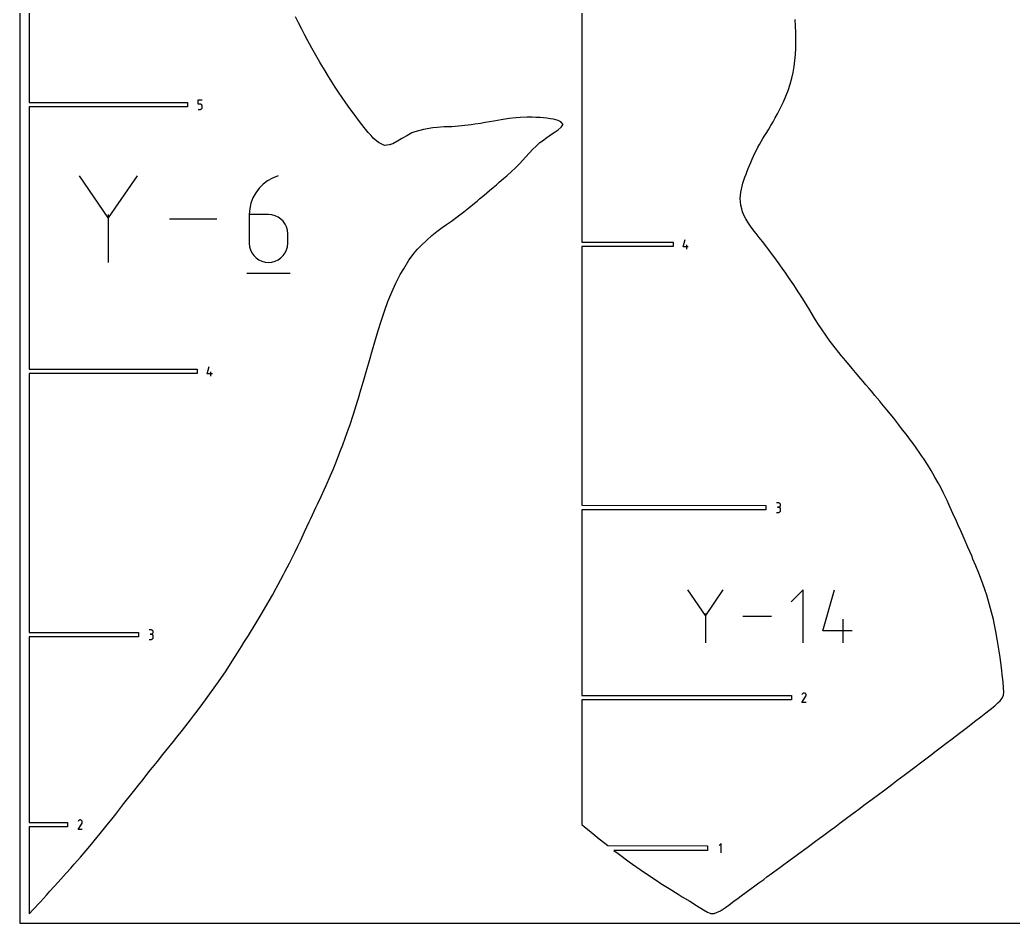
# Model space of a CAD drawing. Extents: x 0 to 51.8, y 0 to 12.2.
# Drawn here: x 12.96 to 19.56, y 0 to 6 of the extents above; entities that cross this region are included whole.
import ezdxf

# ---------------------------------------------------------------- set-up
doc = ezdxf.new("R2010")
doc.units = 0
doc.header["$MEASUREMENT"] = 0
for name, color, linetype in [('annotation', 7, 'Continuous'), ('boundary', 7, 'Continuous'), ('frame', 7, 'Continuous')]:
    doc.layers.add(name, color=color, linetype=linetype)

msp = doc.modelspace()

# ---------------------------------------------------------------- linework, layer by layer
at = {"layer": 'annotation', "color": 1}
for p, q in [((14.1424, 5.4447), (14.1424, 5.4728)), ((14.1424, 5.4728), (14.1704, 5.4728)), ((14.1564, 5.4447), (14.1424, 5.4447)), ((14.1589, 5.4445), (14.1564, 5.4447)), ((14.1613, 5.4439), (14.1589, 5.4445)), ((14.1635, 5.4428), (14.1613, 5.4439)), ((14.1654, 5.4414), (14.1635, 5.4428)), ((14.1671, 5.4398), (14.1654, 5.4414)), ((14.1685, 5.4378), (14.1671, 5.4398)), ((14.1671, 5.4148), (14.1685, 5.4167)), ((14.1695, 5.4356), (14.1685, 5.4378)), ((14.1685, 5.4167), (14.1695, 5.4189)), ((14.1702, 5.4333), (14.1695, 5.4356)), ((14.1695, 5.4189), (14.1702, 5.4213)), ((14.1704, 5.4308), (14.1702, 5.4333)), ((14.1702, 5.4213), (14.1704, 5.4238)), ((14.1704, 5.4238), (14.1704, 5.4308)), ((14.1704, 5.4308), (14.1704, 5.4308)), ((14.1424, 5.4098), (14.1564, 5.4098)), ((14.1564, 5.4098), (14.1589, 5.41)), ((14.1564, 5.4098), (14.1564, 5.4098)), ((14.1589, 5.41), (14.1613, 5.4106)), ((14.1613, 5.4106), (14.1634, 5.4117)), ((14.1634, 5.4117), (14.1654, 5.4131)), ((14.1654, 5.4131), (14.1671, 5.4148)), ((13.5457, 4.6896), (13.3539, 4.967)), ((13.7375, 4.967), (13.5457, 4.6896)), ((14.675, 4.967), (14.6385, 4.9533)), ((14.675, 4.967), (14.675, 4.967)), ((14.5747, 4.912), (14.5482, 4.8854)), ((14.6049, 4.9348), (14.5747, 4.912)), ((14.6385, 4.9533), (14.6049, 4.9348)), ((14.5076, 4.8225), (14.4943, 4.7871)), ((14.5257, 4.8554), (14.5076, 4.8225)), ((14.5482, 4.8854), (14.5257, 4.8554)), ((14.4943, 4.7871), (14.4861, 4.7498)), ((13.5457, 4.712), (13.5457, 4.3919)), ((14.4861, 4.7498), (14.4832, 4.7109)), ((14.4832, 4.7109), (14.4832, 4.5198)), ((14.6109, 4.7109), (14.4832, 4.7109)), ((14.6339, 4.7089), (14.6109, 4.7109)), ((14.6555, 4.703), (14.6339, 4.7089)), ((14.6754, 4.6936), (14.6555, 4.703)), ((14.6932, 4.681), (14.6754, 4.6936)), ((14.2676, 4.6795), (13.9532, 4.6795)), ((14.7086, 4.6656), (14.6932, 4.681)), ((14.7212, 4.6478), (14.7086, 4.6656)), ((14.7306, 4.628), (14.7212, 4.6478)), ((14.7366, 4.6064), (14.7306, 4.628)), ((14.7386, 4.5834), (14.7366, 4.6064)), ((14.7386, 4.5198), (14.7386, 4.5834)), ((14.7386, 4.5834), (14.7386, 4.5834)), ((14.4832, 4.5198), (14.4832, 4.5198)), ((14.4832, 4.5198), (14.4853, 4.4968)), ((14.4853, 4.4968), (14.4912, 4.4752)), ((14.7306, 4.4752), (14.7366, 4.4968)), ((14.7366, 4.4968), (14.7386, 4.5198)), ((17.3673, 4.4954), (17.3813, 4.5444)), ((17.4023, 4.4954), (17.3673, 4.4954)), ((17.3918, 4.4814), (17.3918, 4.5094)), ((14.4912, 4.4752), (14.5007, 4.4553)), ((14.5007, 4.4553), (14.5133, 4.4374)), ((14.5133, 4.4374), (14.5287, 4.422)), ((14.6932, 4.422), (14.7086, 4.4374)), ((14.7086, 4.4374), (14.7212, 4.4553)), ((14.7212, 4.4553), (14.7306, 4.4752)), ((14.5287, 4.422), (14.5465, 4.4094)), ((14.5465, 4.4094), (14.5664, 4.4)), ((14.5664, 4.4), (14.588, 4.394)), ((14.588, 4.394), (14.6109, 4.392)), ((14.6109, 4.392), (14.6339, 4.394)), ((14.6109, 4.392), (14.6109, 4.392)), ((14.6339, 4.394), (14.6555, 4.4)), ((14.6555, 4.4), (14.6754, 4.4094)), ((14.6754, 4.4094), (14.6932, 4.422)), ((14.4672, 4.3201), (14.7548, 4.3201)), ((14.2033, 3.6513), (14.2172, 3.7003)), ((14.2383, 3.6513), (14.2033, 3.6513)), ((14.2278, 3.6373), (14.2278, 3.6653)), ((18.002, 2.7935), (17.988, 2.7935)), ((18.0045, 2.7932), (18.002, 2.7935)), ((18.0069, 2.7926), (18.0045, 2.7932)), ((18.0091, 2.7915), (18.0069, 2.7926)), ((18.011, 2.7902), (18.0091, 2.7915)), ((18.0127, 2.7885), (18.011, 2.7902)), ((18.0141, 2.7865), (18.0127, 2.7885)), ((18.0151, 2.7843), (18.0141, 2.7865)), ((18.0141, 2.7724), (18.0151, 2.7746)), ((18.0158, 2.782), (18.0151, 2.7843)), ((18.0151, 2.7746), (18.0158, 2.777)), ((18.016, 2.7795), (18.0158, 2.782)), ((18.0158, 2.777), (18.016, 2.7795)), ((18.016, 2.7795), (18.016, 2.7795)), ((17.988, 2.7305), (18.002, 2.7305)), ((18.002, 2.7655), (17.995, 2.7655)), ((17.995, 2.7655), (18.002, 2.7655)), ((18.002, 2.7655), (18.0045, 2.7657)), ((18.0045, 2.7652), (18.002, 2.7655)), ((18.002, 2.7655), (18.002, 2.7655)), ((18.002, 2.7305), (18.0045, 2.7307)), ((18.002, 2.7305), (18.002, 2.7305)), ((18.0045, 2.7657), (18.0069, 2.7663)), ((18.0069, 2.7646), (18.0045, 2.7652)), ((18.0045, 2.7307), (18.0069, 2.7314)), ((18.0069, 2.7663), (18.0091, 2.7674)), ((18.0091, 2.7635), (18.0069, 2.7646)), ((18.0069, 2.7314), (18.0091, 2.7324)), ((18.0091, 2.7674), (18.011, 2.7688)), ((18.011, 2.7622), (18.0091, 2.7635)), ((18.0091, 2.7324), (18.011, 2.7338)), ((18.011, 2.7688), (18.0127, 2.7704)), ((18.0127, 2.7605), (18.011, 2.7622)), ((18.011, 2.7338), (18.0127, 2.7355)), ((18.0127, 2.7704), (18.0141, 2.7724)), ((18.0141, 2.7585), (18.0127, 2.7605)), ((18.0127, 2.7355), (18.0141, 2.7374)), ((18.0151, 2.7563), (18.0141, 2.7585)), ((18.0141, 2.7374), (18.0151, 2.7396)), ((18.0158, 2.754), (18.0151, 2.7563)), ((18.0151, 2.7396), (18.0158, 2.742)), ((18.016, 2.7515), (18.0158, 2.754)), ((18.0158, 2.742), (18.016, 2.7445)), ((18.016, 2.7445), (18.016, 2.7515)), ((18.016, 2.7515), (18.016, 2.7515)), ((17.5161, 2.0457), (17.3992, 2.2148)), ((17.6329, 2.2148), (17.5161, 2.0457)), ((18.1654, 2.2148), (18.0875, 2.1368)), ((18.1654, 1.8643), (18.1654, 2.2148)), ((18.2968, 1.9422), (18.3745, 2.2148)), ((17.5161, 2.0593), (17.5161, 1.8643)), ((17.956, 2.0395), (17.7644, 2.0395)), ((18.4331, 1.8643), (18.4331, 2.0199)), ((13.8306, 1.9493), (13.8166, 1.9493)), ((13.8306, 1.9213), (13.8236, 1.9213)), ((13.8236, 1.9213), (13.8306, 1.9213)), ((13.8331, 1.9491), (13.8306, 1.9493)), ((13.8306, 1.9213), (13.8331, 1.9215)), ((13.8331, 1.9211), (13.8306, 1.9213)), ((13.8306, 1.9213), (13.8306, 1.9213)), ((13.8355, 1.9484), (13.8331, 1.9491)), ((13.8331, 1.9215), (13.8355, 1.9222)), ((13.8355, 1.9204), (13.8331, 1.9211)), ((13.8377, 1.9474), (13.8355, 1.9484)), ((13.8355, 1.9222), (13.8377, 1.9232)), ((13.8377, 1.9194), (13.8355, 1.9204)), ((13.8396, 1.946), (13.8377, 1.9474)), ((13.8377, 1.9232), (13.8396, 1.9246)), ((13.8396, 1.918), (13.8377, 1.9194)), ((13.8413, 1.9443), (13.8396, 1.946)), ((13.8396, 1.9246), (13.8413, 1.9263)), ((13.8413, 1.9163), (13.8396, 1.918)), ((13.8427, 1.9424), (13.8413, 1.9443)), ((13.8413, 1.9263), (13.8427, 1.9283)), ((13.8427, 1.9144), (13.8413, 1.9163)), ((13.8437, 1.9402), (13.8427, 1.9424)), ((13.8427, 1.9283), (13.8437, 1.9305)), ((13.8444, 1.9378), (13.8437, 1.9402)), ((13.8437, 1.9305), (13.8444, 1.9328)), ((13.8446, 1.9353), (13.8444, 1.9378)), ((13.8444, 1.9328), (13.8446, 1.9353)), ((13.8446, 1.9353), (13.8446, 1.9353)), ((18.4914, 1.9422), (18.2968, 1.9422)), ((13.8166, 1.8864), (13.8306, 1.8864)), ((13.8306, 1.8864), (13.8331, 1.8866)), ((13.8306, 1.8864), (13.8306, 1.8864)), ((13.8331, 1.8866), (13.8355, 1.8872)), ((13.8355, 1.8872), (13.8377, 1.8883)), ((13.8377, 1.8883), (13.8396, 1.8896)), ((13.8396, 1.8896), (13.8413, 1.8913)), ((13.8413, 1.8913), (13.8427, 1.8933)), ((13.8437, 1.9122), (13.8427, 1.9144)), ((13.8427, 1.8933), (13.8437, 1.8955)), ((13.8444, 1.9099), (13.8437, 1.9122)), ((13.8437, 1.8955), (13.8444, 1.8978)), ((13.8446, 1.9073), (13.8444, 1.9099)), ((13.8444, 1.8978), (13.8446, 1.9003)), ((13.8446, 1.9003), (13.8446, 1.9073)), ((13.8446, 1.9073), (13.8446, 1.9073)), ((18.16, 1.5231), (18.1582, 1.5196)), ((18.1615, 1.5252), (18.16, 1.5231)), ((18.1632, 1.5269), (18.1615, 1.5252)), ((18.1652, 1.5283), (18.1632, 1.5269)), ((18.1674, 1.5293), (18.1652, 1.5283)), ((18.1697, 1.5299), (18.1674, 1.5293)), ((18.1721, 1.5301), (18.1697, 1.5299)), ((18.1745, 1.5299), (18.1721, 1.5301)), ((18.1769, 1.5293), (18.1745, 1.5299)), ((18.1792, 1.5283), (18.1769, 1.5293)), ((18.1812, 1.5268), (18.1792, 1.5283)), ((18.1792, 1.5283), (18.1792, 1.5283)), ((18.1829, 1.5251), (18.1812, 1.5268)), ((18.1843, 1.5231), (18.1829, 1.5251)), ((18.1853, 1.5209), (18.1843, 1.5231)), ((18.1859, 1.5186), (18.1853, 1.5209)), ((18.1581, 1.4671), (18.184, 1.5087)), ((18.1861, 1.4671), (18.1581, 1.4671)), ((18.184, 1.5087), (18.184, 1.5088)), ((18.184, 1.5088), (18.1841, 1.5088)), ((18.184, 1.5087), (18.184, 1.5087)), ((18.1841, 1.5089), (18.1842, 1.509)), ((18.1841, 1.5088), (18.1841, 1.5089)), ((18.1841, 1.5089), (18.1841, 1.5089)), ((18.1841, 1.5089), (18.1841, 1.5089)), ((18.1842, 1.5091), (18.1853, 1.5114)), ((18.1842, 1.509), (18.1842, 1.5091)), ((18.1842, 1.5091), (18.1842, 1.5091)), ((18.1842, 1.5091), (18.1842, 1.5091)), ((18.1842, 1.509), (18.1842, 1.509)), ((18.1853, 1.5114), (18.1859, 1.5138)), ((18.1861, 1.5162), (18.1859, 1.5186)), ((18.1859, 1.5138), (18.1861, 1.5162)), ((13.345, 0.623), (13.3709, 0.6646)), ((13.3469, 0.679), (13.3451, 0.6755)), ((13.3484, 0.6811), (13.3469, 0.679)), ((13.3501, 0.6828), (13.3484, 0.6811)), ((13.3521, 0.6842), (13.3501, 0.6828)), ((13.3543, 0.6852), (13.3521, 0.6842)), ((13.3566, 0.6858), (13.3543, 0.6852)), ((13.359, 0.686), (13.3566, 0.6858)), ((13.3614, 0.6858), (13.359, 0.686)), ((13.3637, 0.6852), (13.3614, 0.6858)), ((13.366, 0.6841), (13.3637, 0.6852)), ((13.3681, 0.6827), (13.366, 0.6841)), ((13.366, 0.6841), (13.366, 0.6841)), ((13.3698, 0.6809), (13.3681, 0.6827)), ((13.3712, 0.6789), (13.3698, 0.6809)), ((13.3709, 0.6646), (13.3709, 0.6647)), ((13.3709, 0.6647), (13.3709, 0.6647)), ((13.3709, 0.6647), (13.371, 0.6647)), ((13.3709, 0.6646), (13.3709, 0.6646)), ((13.371, 0.6648), (13.3711, 0.6649)), ((13.371, 0.6647), (13.371, 0.6648)), ((13.371, 0.6648), (13.371, 0.6648)), ((13.3711, 0.665), (13.3722, 0.6673)), ((13.3711, 0.6649), (13.3711, 0.665)), ((13.3711, 0.665), (13.3711, 0.665)), ((13.3711, 0.6649), (13.3711, 0.6649)), ((13.3711, 0.6649), (13.3711, 0.6649)), ((13.3722, 0.6768), (13.3712, 0.6789)), ((13.3728, 0.6745), (13.3722, 0.6768)), ((13.3722, 0.6673), (13.3728, 0.6697)), ((13.373, 0.6721), (13.3728, 0.6745)), ((13.3728, 0.6697), (13.373, 0.6721)), ((13.373, 0.623), (13.345, 0.623)), ((17.6209, 0.5301), (17.6069, 0.5161)), ((17.6209, 0.4671), (17.6209, 0.5301))]:
    msp.add_line(p, q, dxfattribs=at)
at = {"layer": 'boundary', "color": 5}
for p, q in [((13.0202, 6.3857), (13.0202, 5.456)), ((16.695, 6.2707), (16.695, 4.5276)), ((14.8024, 6.0027), (14.7915, 6.0249)), ((14.8115, 5.9844), (14.8024, 6.0027)), ((14.8321, 5.9436), (14.8115, 5.9844)), ((18.1159, 5.9637), (18.1141, 6.0071)), ((18.1173, 5.9206), (18.1159, 5.9637)), ((14.8533, 5.9027), (14.8321, 5.9436)), ((14.8736, 5.8646), (14.8533, 5.9027)), ((18.1179, 5.8776), (18.1173, 5.9206)), ((14.8845, 5.8447), (14.8736, 5.8646)), ((14.8995, 5.8173), (14.8845, 5.8447)), ((14.926, 5.7703), (14.8995, 5.8173)), ((18.1146, 5.7754), (18.1169, 5.8157)), ((18.1169, 5.8157), (18.1179, 5.8563)), ((18.1179, 5.8563), (18.1179, 5.8776)), ((14.9523, 5.7245), (14.926, 5.7703)), ((18.1109, 5.7353), (18.1146, 5.7754)), ((14.9651, 5.7026), (14.9523, 5.7245)), ((14.9873, 5.6653), (14.9651, 5.7026)), ((18.0988, 5.6559), (18.1056, 5.6955)), ((18.1056, 5.6955), (18.1109, 5.7353)), ((15.0093, 5.629), (14.9873, 5.6653)), ((15.0314, 5.5935), (15.0093, 5.629)), ((18.0801, 5.5778), (18.0903, 5.6167)), ((18.0903, 5.6167), (18.0988, 5.6559)), ((15.0539, 5.5584), (15.0314, 5.5935)), ((15.077, 5.5234), (15.0539, 5.5584)), ((18.0659, 5.5364), (18.0801, 5.5778)), ((15.1008, 5.4881), (15.077, 5.5234)), ((15.1258, 5.4523), (15.1008, 5.4881)), ((18.0344, 5.4591), (18.0505, 5.4967)), ((18.0505, 5.4967), (18.0659, 5.5364)), ((13.0202, 5.456), (14.0726, 5.456)), ((14.0726, 5.4266), (13.0202, 5.4266)), ((13.0202, 5.4266), (13.0202, 3.6835)), ((14.0726, 5.456), (14.0726, 5.4266)), ((15.1522, 5.4155), (15.1258, 5.4523)), ((18.0096, 5.4077), (18.0244, 5.4379)), ((18.0244, 5.4379), (18.0344, 5.4591)), ((15.1803, 5.3774), (15.1522, 5.4155)), ((15.2098, 5.3383), (15.1803, 5.3774)), ((16.2581, 5.3531), (16.2122, 5.3487)), ((16.2841, 5.3553), (16.2581, 5.3531)), ((16.33, 5.3577), (16.2841, 5.3553)), ((16.3632, 5.3576), (16.33, 5.3577)), ((16.3888, 5.3569), (16.3632, 5.3576)), ((16.4178, 5.3558), (16.3888, 5.3569)), ((16.4389, 5.3538), (16.4178, 5.3558)), ((16.4613, 5.3513), (16.4389, 5.3538)), ((16.4862, 5.3481), (16.4613, 5.3513)), ((17.9658, 5.3271), (17.9803, 5.3526)), ((17.9803, 5.3526), (17.9949, 5.3794)), ((17.9949, 5.3794), (18.0096, 5.4077)), ((15.2317, 5.3099), (15.2098, 5.3383)), ((15.2481, 5.2886), (15.2317, 5.3099)), ((15.2736, 5.2569), (15.2481, 5.2886)), ((15.7036, 5.2866), (15.6426, 5.2772)), ((15.7329, 5.2889), (15.7036, 5.2866)), ((15.7798, 5.2928), (15.7329, 5.2889)), ((15.8298, 5.2944), (15.7798, 5.2928)), ((15.8961, 5.3007), (15.8298, 5.2944)), ((15.9578, 5.3065), (15.8961, 5.3007)), ((15.9831, 5.3113), (15.9578, 5.3065)), ((16.0205, 5.3159), (15.9831, 5.3113)), ((16.0524, 5.3225), (16.0205, 5.3159)), ((16.0814, 5.3267), (16.0524, 5.3225)), ((16.1088, 5.3324), (16.0814, 5.3267)), ((16.1576, 5.3407), (16.1088, 5.3324)), ((16.2122, 5.3487), (16.1576, 5.3407)), ((16.5061, 5.3437), (16.4862, 5.3481)), ((16.5374, 5.3361), (16.5061, 5.3437)), ((16.5369, 5.2742), (16.5564, 5.2905)), ((16.5555, 5.3273), (16.5374, 5.3361)), ((16.57, 5.3104), (16.5555, 5.3273)), ((16.5564, 5.2905), (16.57, 5.3104)), ((17.9378, 5.2794), (17.9516, 5.3027)), ((17.9516, 5.3027), (17.9658, 5.3271)), ((15.2941, 5.2355), (15.2736, 5.2569)), ((15.3077, 5.2186), (15.2941, 5.2355)), ((15.3426, 5.1887), (15.3077, 5.2186)), ((15.5298, 5.2347), (15.4971, 5.2172)), ((15.5631, 5.2534), (15.5298, 5.2347)), ((15.5841, 5.2606), (15.5631, 5.2534)), ((15.6426, 5.2772), (15.5841, 5.2606)), ((16.4321, 5.2012), (16.4608, 5.2227)), ((16.4608, 5.2227), (16.4924, 5.2457)), ((16.4924, 5.2457), (16.5169, 5.2616)), ((16.5169, 5.2616), (16.5369, 5.2742)), ((17.8986, 5.2158), (17.9102, 5.2345)), ((17.9102, 5.2345), (17.9244, 5.2571)), ((17.9244, 5.2571), (17.9378, 5.2794)), ((15.3827, 5.1696), (15.3426, 5.1887)), ((15.4142, 5.1735), (15.3827, 5.1696)), ((15.4373, 5.1808), (15.4142, 5.1735)), ((15.4805, 5.2058), (15.4373, 5.1808)), ((15.4971, 5.2172), (15.4805, 5.2058)), ((16.3681, 5.1444), (16.3878, 5.163)), ((16.3878, 5.163), (16.4157, 5.1894)), ((16.4157, 5.1894), (16.4321, 5.2012)), ((17.8548, 5.138), (17.8651, 5.1576)), ((17.8651, 5.1576), (17.8757, 5.1769)), ((17.8757, 5.1769), (17.8869, 5.1962)), ((17.8869, 5.1962), (17.8986, 5.2158)), ((16.3019, 5.0716), (16.3208, 5.0912)), ((16.3208, 5.0912), (16.3457, 5.1206)), ((16.3457, 5.1206), (16.3681, 5.1444)), ((17.8263, 5.0779), (17.8354, 5.0981)), ((17.8354, 5.0981), (17.8449, 5.1181)), ((17.8449, 5.1181), (17.8548, 5.138)), ((16.2499, 5.0166), (16.279, 5.0473)), ((16.279, 5.0473), (16.3019, 5.0716)), ((17.8014, 5.0178), (17.8094, 5.0377)), ((17.8094, 5.0377), (17.8176, 5.0578)), ((17.8176, 5.0578), (17.8263, 5.0779)), ((16.1736, 4.9503), (16.1956, 4.9678)), ((16.1956, 4.9678), (16.2292, 4.9992)), ((16.2292, 4.9992), (16.2499, 5.0166)), ((17.7721, 4.9391), (17.7789, 4.959)), ((17.7789, 4.959), (17.7862, 4.9785)), ((17.7862, 4.9785), (17.7937, 4.9981)), ((17.7937, 4.9981), (17.8014, 5.0178)), ((16.0808, 4.8715), (16.1051, 4.8916)), ((16.1051, 4.8916), (16.1267, 4.9091)), ((16.1267, 4.9091), (16.1438, 4.9249)), ((16.1438, 4.9249), (16.1736, 4.9503)), ((17.7555, 4.8795), (17.7603, 4.8996)), ((17.7603, 4.8996), (17.7658, 4.9192)), ((17.7658, 4.9192), (17.7721, 4.9391)), ((16.015, 4.8145), (16.0459, 4.8399)), ((16.0459, 4.8399), (16.0808, 4.8715)), ((17.7484, 4.817), (17.7492, 4.8381)), ((17.7492, 4.8381), (17.7517, 4.859)), ((17.7517, 4.859), (17.7555, 4.8795)), ((15.9439, 4.7545), (15.9809, 4.7857)), ((15.9809, 4.7857), (15.9975, 4.7994)), ((15.9975, 4.7994), (16.015, 4.8145)), ((17.7493, 4.7955), (17.7484, 4.817)), ((17.7521, 4.7738), (17.7493, 4.7955)), ((17.7573, 4.7495), (17.7521, 4.7738)), ((15.8279, 4.6671), (15.8741, 4.7017)), ((15.8741, 4.7017), (15.8917, 4.7145)), ((15.8917, 4.7145), (15.9104, 4.729)), ((15.9104, 4.729), (15.9439, 4.7545)), ((17.7636, 4.7294), (17.7573, 4.7495)), ((17.7727, 4.7066), (17.7636, 4.7294)), ((17.7843, 4.6833), (17.7727, 4.7066)), ((15.7485, 4.611), (15.7657, 4.6237)), ((15.7657, 4.6237), (15.7942, 4.6438)), ((15.7942, 4.6438), (15.8279, 4.6671)), ((17.7985, 4.6595), (17.7843, 4.6833)), ((17.8159, 4.6342), (17.7985, 4.6595)), ((17.8406, 4.6013), (17.8159, 4.6342)), ((15.6632, 4.5411), (15.6972, 4.5706)), ((15.6972, 4.5706), (15.7308, 4.5976)), ((15.7308, 4.5976), (15.7485, 4.611)), ((17.8536, 4.5849), (17.8406, 4.6013)), ((17.8744, 4.5589), (17.8536, 4.5849)), ((17.8957, 4.5318), (17.8744, 4.5589)), ((15.6025, 4.4811), (15.6233, 4.5038)), ((15.6233, 4.5038), (15.6632, 4.5411)), ((16.695, 4.5276), (17.301, 4.5276)), ((17.301, 4.4982), (16.695, 4.4982)), ((16.695, 4.4982), (16.695, 2.7787)), ((17.301, 4.5276), (17.301, 4.4982)), ((17.925, 4.4933), (17.8957, 4.5318)), ((17.938, 4.476), (17.925, 4.4933)), ((15.5451, 4.407), (15.5733, 4.4459)), ((15.5733, 4.4459), (15.5858, 4.4625)), ((15.5858, 4.4625), (15.6025, 4.4811)), ((17.9559, 4.4523), (17.938, 4.476)), ((17.9716, 4.4312), (17.9559, 4.4523)), ((17.9891, 4.4072), (17.9716, 4.4312)), ((15.51, 4.3504), (15.5451, 4.407)), ((18.0071, 4.3822), (17.9891, 4.4072)), ((18.0316, 4.3481), (18.0071, 4.3822)), ((15.4586, 4.2551), (15.4876, 4.312)), ((15.4876, 4.312), (15.51, 4.3504)), ((18.0455, 4.3286), (18.0316, 4.3481)), ((18.0629, 4.3033), (18.0455, 4.3286)), ((18.0821, 4.2754), (18.0629, 4.3033)), ((15.4312, 4.1951), (15.4586, 4.2551)), ((18.1032, 4.244), (18.0821, 4.2754)), ((18.1161, 4.2247), (18.1032, 4.244)), ((15.4055, 4.1323), (15.4312, 4.1951)), ((18.1337, 4.1975), (18.1161, 4.2247)), ((18.1445, 4.1804), (18.1337, 4.1975)), ((18.1593, 4.1572), (18.1445, 4.1804)), ((15.3817, 4.0679), (15.4055, 4.1323)), ((18.1856, 4.1148), (18.1593, 4.1572)), ((18.2096, 4.075), (18.1856, 4.1148)), ((15.3598, 4.0029), (15.3817, 4.0679)), ((18.2349, 4.0334), (18.2096, 4.075)), ((18.2488, 4.0111), (18.2349, 4.0334)), ((15.3395, 3.9388), (15.3598, 4.0029)), ((18.2684, 3.9796), (18.2488, 4.0111)), ((18.2873, 3.9502), (18.2684, 3.9796)), ((15.3174, 3.8646), (15.3395, 3.9388)), ((18.3205, 3.9018), (18.2873, 3.9502)), ((18.3456, 3.8671), (18.3205, 3.9018)), ((15.3018, 3.8108), (15.3174, 3.8646)), ((18.3626, 3.8452), (18.3456, 3.8671)), ((18.3779, 3.825), (18.3626, 3.8452)), ((15.2818, 3.741), (15.3018, 3.8108)), ((18.4034, 3.7934), (18.3779, 3.825)), ((18.4192, 3.7741), (18.4034, 3.7934)), ((18.4491, 3.7381), (18.4192, 3.7741)), ((15.2666, 3.6883), (15.2818, 3.741)), ((18.4926, 3.6867), (18.4491, 3.7381)), ((13.0202, 3.6835), (14.137, 3.6835)), ((14.137, 3.6541), (13.0202, 3.6541)), ((13.0202, 3.6541), (13.0202, 1.9326)), ((14.137, 3.6835), (14.137, 3.6541)), ((15.247, 3.6191), (15.2604, 3.6653)), ((15.2604, 3.6653), (15.2666, 3.6883)), ((18.5256, 3.6477), (18.4926, 3.6867)), ((18.5507, 3.6182), (18.5256, 3.6477)), ((15.2259, 3.546), (15.2365, 3.5815)), ((15.2365, 3.5815), (15.247, 3.6191)), ((18.5648, 3.6016), (18.5507, 3.6182)), ((18.5838, 3.5791), (18.5648, 3.6016)), ((18.6041, 3.5548), (18.5838, 3.5791)), ((15.2096, 3.49), (15.2259, 3.546)), ((18.6196, 3.5363), (18.6041, 3.5548)), ((18.6436, 3.5076), (18.6196, 3.5363)), ((18.6758, 3.4691), (18.6436, 3.5076)), ((15.1761, 3.383), (15.2032, 3.4695)), ((15.2032, 3.4695), (15.2096, 3.49)), ((18.6889, 3.4531), (18.6758, 3.4691)), ((18.7227, 3.4119), (18.6889, 3.4531)), ((15.1509, 3.3079), (15.1761, 3.383)), ((18.768, 3.3561), (18.7227, 3.4119)), ((15.1435, 3.2864), (15.1509, 3.3079)), ((18.8015, 3.3136), (18.768, 3.3561)), ((18.8273, 3.2804), (18.8015, 3.3136)), ((15.1214, 3.2247), (15.1435, 3.2864)), ((18.8406, 3.2633), (18.8273, 3.2804)), ((18.8578, 3.2409), (18.8406, 3.2633)), ((18.8794, 3.2118), (18.8578, 3.2409)), ((15.0907, 3.1419), (15.1048, 3.1791)), ((15.1048, 3.1791), (15.1214, 3.2247)), ((18.897, 3.1876), (18.8794, 3.2118)), ((18.9178, 3.1591), (18.897, 3.1876)), ((15.0591, 3.061), (15.0907, 3.1419)), ((18.9424, 3.1246), (18.9178, 3.1591)), ((18.9558, 3.1048), (18.9424, 3.1246)), ((18.9682, 3.0858), (18.9558, 3.1048)), ((15.0406, 3.0166), (15.0591, 3.061)), ((18.9929, 3.0483), (18.9682, 3.0858)), ((19.0177, 3.009), (18.9929, 3.0483)), ((14.9937, 2.9093), (15.023, 2.9752)), ((15.023, 2.9752), (15.0406, 3.0166)), ((19.0292, 2.9894), (19.0177, 3.009)), ((19.0424, 2.9655), (19.0292, 2.9894)), ((14.9809, 2.8814), (14.9937, 2.9093)), ((19.0639, 2.9273), (19.0424, 2.9655)), ((19.0809, 2.8957), (19.0639, 2.9273)), ((14.9602, 2.8363), (14.9809, 2.8814)), ((19.0975, 2.8622), (19.0809, 2.8957)), ((19.1228, 2.8094), (19.0975, 2.8622)), ((14.9264, 2.7636), (14.9384, 2.7894)), ((14.9384, 2.7894), (14.9602, 2.8363)), ((16.695, 2.7787), (17.9182, 2.7767)), ((17.9182, 2.7767), (17.9182, 2.7473)), ((19.1351, 2.7839), (19.1228, 2.8094)), ((19.1624, 2.7228), (19.1351, 2.7839)), ((14.8926, 2.6901), (14.9264, 2.7636)), ((17.9182, 2.7473), (16.695, 2.7473)), ((16.695, 2.7473), (16.695, 1.5133)), ((19.1857, 2.6713), (19.1624, 2.7228)), ((14.8514, 2.6018), (14.8822, 2.6674)), ((14.8822, 2.6674), (14.8926, 2.6901)), ((19.1951, 2.6497), (19.1857, 2.6713)), ((19.2135, 2.6081), (19.1951, 2.6497)), ((14.823, 2.5419), (14.8514, 2.6018)), ((19.2362, 2.5569), (19.2135, 2.6081)), ((14.8058, 2.5065), (14.823, 2.5419)), ((19.2617, 2.4985), (19.2362, 2.5569)), ((14.7504, 2.394), (14.7872, 2.4678)), ((14.7872, 2.4678), (14.8058, 2.5065)), ((19.2868, 2.4411), (19.2617, 2.4985)), ((14.7206, 2.3356), (14.7504, 2.394)), ((19.2955, 2.4206), (19.2868, 2.4411)), ((19.314, 2.3759), (19.2955, 2.4206)), ((14.6748, 2.2502), (14.7109, 2.3173)), ((14.7109, 2.3173), (14.7206, 2.3356)), ((19.3346, 2.3256), (19.314, 2.3759)), ((19.3591, 2.2613), (19.3346, 2.3256)), ((14.6623, 2.2276), (14.6748, 2.2502)), ((19.3764, 2.2124), (19.3591, 2.2613)), ((14.6148, 2.1428), (14.6367, 2.1813)), ((14.6367, 2.1813), (14.6623, 2.2276)), ((19.387, 2.1806), (19.3764, 2.2124)), ((19.4129, 2.0917), (19.387, 2.1806)), ((14.5616, 2.0507), (14.599, 2.115)), ((14.599, 2.115), (14.6148, 2.1428)), ((14.5232, 1.9864), (14.5616, 2.0507)), ((19.4309, 2.0187), (19.4129, 2.0917)), ((14.4776, 1.9125), (14.5232, 1.9864)), ((19.4363, 1.9944), (19.4309, 2.0187)), ((19.4475, 1.9389), (19.4363, 1.9944)), ((13.0202, 1.9326), (13.7468, 1.9326)), ((13.7468, 1.9326), (13.7468, 1.9032)), ((19.4571, 1.8879), (19.4475, 1.9389)), ((13.7468, 1.9032), (13.0202, 1.9032)), ((13.0202, 1.9032), (13.0202, 0.6692)), ((14.432, 1.8393), (14.448, 1.8646)), ((14.448, 1.8646), (14.4776, 1.9125)), ((19.4615, 1.8613), (19.4571, 1.8879)), ((19.4743, 1.7818), (19.4615, 1.8613)), ((14.3856, 1.7661), (14.4092, 1.803)), ((14.4092, 1.803), (14.432, 1.8393)), ((14.3284, 1.6783), (14.3695, 1.741)), ((14.3695, 1.741), (14.3856, 1.7661)), ((19.4829, 1.7175), (19.4743, 1.7818)), ((19.4879, 1.6768), (19.4829, 1.7175)), ((14.278, 1.6041), (14.3284, 1.6783)), ((19.4901, 1.6557), (19.4879, 1.6768)), ((19.4921, 1.6345), (19.4901, 1.6557)), ((14.2322, 1.5396), (14.278, 1.6041)), ((19.4951, 1.6041), (19.4921, 1.6345)), ((19.4989, 1.5628), (19.4951, 1.6041)), ((14.1927, 1.4852), (14.2322, 1.5396)), ((19.4975, 1.5156), (19.4999, 1.5372)), ((19.4999, 1.5372), (19.4989, 1.5628)), ((14.1432, 1.4188), (14.1741, 1.4603)), ((14.1741, 1.4603), (14.1927, 1.4852)), ((16.695, 1.5133), (18.0883, 1.5133)), ((18.0883, 1.4839), (16.695, 1.4839)), ((16.695, 1.4839), (16.695, 0.6567)), ((18.0883, 1.5133), (18.0883, 1.4839)), ((19.4397, 1.4453), (19.4609, 1.464)), ((19.4609, 1.464), (19.4764, 1.4787)), ((19.4764, 1.4787), (19.4886, 1.495)), ((19.4886, 1.495), (19.4975, 1.5156)), ((14.1123, 1.3784), (14.1432, 1.4188)), ((19.3467, 1.3713), (19.3815, 1.3986)), ((19.3815, 1.3986), (19.4097, 1.4207)), ((19.4097, 1.4207), (19.4397, 1.4453)), ((14.0384, 1.2828), (14.0916, 1.3513)), ((14.0916, 1.3513), (14.1123, 1.3784)), ((19.2584, 1.3031), (19.3056, 1.3395)), ((19.3056, 1.3395), (19.3467, 1.3713)), ((14.0022, 1.2368), (14.0384, 1.2828)), ((19.1775, 1.2411), (19.2157, 1.2703)), ((19.2157, 1.2703), (19.2584, 1.3031)), ((13.9281, 1.1445), (13.9791, 1.208)), ((13.9791, 1.208), (14.0022, 1.2368)), ((19.0766, 1.1644), (19.1158, 1.1942)), ((19.1158, 1.1942), (19.1565, 1.2251)), ((19.1565, 1.2251), (19.1775, 1.2411)), ((13.9092, 1.1211), (13.9281, 1.1445)), ((19.0093, 1.1133), (19.0506, 1.1447)), ((19.0506, 1.1447), (19.0766, 1.1644)), ((13.8394, 1.034), (13.8722, 1.075)), ((13.8722, 1.075), (13.9092, 1.1211)), ((18.8997, 1.0304), (18.947, 1.0662)), ((18.947, 1.0662), (18.9635, 1.0787)), ((18.9635, 1.0787), (19.0093, 1.1133)), ((13.7699, 0.9468), (13.8163, 1.0051)), ((13.8163, 1.0051), (13.8394, 1.034)), ((18.8382, 0.9839), (18.8997, 1.0304)), ((13.7221, 0.8861), (13.7545, 0.9272)), ((13.7545, 0.9272), (13.7699, 0.9468)), ((18.7567, 0.9224), (18.7898, 0.9473)), ((18.7898, 0.9473), (18.8382, 0.9839)), ((13.6501, 0.7952), (13.7052, 0.8651)), ((13.7052, 0.8651), (13.7221, 0.8861)), ((18.6681, 0.8559), (18.7001, 0.8799)), ((18.7001, 0.8799), (18.7349, 0.906)), ((18.7349, 0.906), (18.7567, 0.9224)), ((13.6153, 0.7509), (13.6501, 0.7952)), ((18.5707, 0.7834), (18.6253, 0.8239)), ((18.6253, 0.8239), (18.6681, 0.8559)), ((13.5949, 0.7251), (13.6153, 0.7509)), ((18.4629, 0.7034), (18.5024, 0.7328)), ((18.5024, 0.7328), (18.5462, 0.7652)), ((18.5462, 0.7652), (18.5707, 0.7834)), ((13.0202, 0.6692), (13.2752, 0.6692)), ((13.2752, 0.6692), (13.2752, 0.6398)), ((13.539, 0.6544), (13.5685, 0.6916)), ((13.5685, 0.6916), (13.5949, 0.7251)), ((18.3757, 0.639), (18.4095, 0.664)), ((18.4095, 0.664), (18.4629, 0.7034)), ((13.2752, 0.6398), (13.0202, 0.6398)), ((13.0202, 0.6398), (13.0202, 0.0625)), ((13.4727, 0.5721), (13.5211, 0.632)), ((13.5211, 0.632), (13.539, 0.6544)), ((16.695, 0.6567), (16.7107, 0.643)), ((16.7107, 0.643), (16.7574, 0.6041)), ((16.7574, 0.6041), (16.8103, 0.5601)), ((18.3027, 0.585), (18.3482, 0.6186)), ((18.3482, 0.6186), (18.3757, 0.639)), ((13.4224, 0.5111), (13.4727, 0.5721)), ((16.8103, 0.5601), (16.8465, 0.5313)), ((16.8465, 0.5313), (16.867, 0.5153)), ((18.1927, 0.5039), (18.2485, 0.545)), ((18.2485, 0.545), (18.2719, 0.5623)), ((18.2719, 0.5623), (18.3027, 0.585)), ((13.3605, 0.439), (13.4224, 0.5111)), ((16.867, 0.5153), (17.5301, 0.5133)), ((17.5301, 0.4839), (16.9071, 0.4839)), ((16.9071, 0.4839), (16.936, 0.4622)), ((17.5301, 0.5133), (17.5301, 0.4839)), ((18.11, 0.443), (18.1374, 0.4632)), ((18.1374, 0.4632), (18.1927, 0.5039)), ((13.3197, 0.3923), (13.3605, 0.439)), ((16.936, 0.4622), (17.0091, 0.4081)), ((17.0091, 0.4081), (17.1044, 0.341)), ((18.0205, 0.3771), (18.0803, 0.4211)), ((18.0803, 0.4211), (18.11, 0.443)), ((13.2308, 0.2922), (13.2664, 0.3321)), ((13.2664, 0.3321), (13.2966, 0.366)), ((13.2966, 0.366), (13.3197, 0.3923)), ((17.1044, 0.341), (17.1946, 0.2808)), ((17.9253, 0.3071), (17.9634, 0.335)), ((17.9634, 0.335), (18.0205, 0.3771)), ((13.1576, 0.2114), (13.2124, 0.2718)), ((13.2124, 0.2718), (13.2308, 0.2922)), ((17.1946, 0.2808), (17.2204, 0.2637)), ((17.8448, 0.2477), (17.8715, 0.2674)), ((17.8715, 0.2674), (17.9036, 0.291)), ((17.9036, 0.291), (17.9253, 0.3071)), ((13.1347, 0.1862), (13.1576, 0.2114)), ((17.2204, 0.2637), (17.2744, 0.2298)), ((17.2744, 0.2298), (17.335, 0.1916)), ((17.7537, 0.1806), (17.788, 0.2059)), ((17.788, 0.2059), (17.82, 0.2294)), ((17.82, 0.2294), (17.8448, 0.2477)), ((13.0458, 0.0902), (13.094, 0.1423)), ((13.094, 0.1423), (13.1347, 0.1862)), ((17.335, 0.1916), (17.3613, 0.1756)), ((17.3613, 0.1756), (17.4121, 0.145)), ((17.4121, 0.145), (17.4577, 0.1167)), ((17.6746, 0.1223), (17.7059, 0.1454)), ((17.7059, 0.1454), (17.7345, 0.1665)), ((17.7345, 0.1665), (17.7537, 0.1806)), ((13.0202, 0.0625), (13.0458, 0.0902)), ((17.4577, 0.1167), (17.503, 0.0887)), ((17.503, 0.0887), (17.5311, 0.0724)), ((17.5311, 0.0724), (17.5528, 0.0638)), ((17.5742, 0.0631), (17.6164, 0.0823)), ((17.6164, 0.0823), (17.6487, 0.1041)), ((17.6487, 0.1041), (17.6746, 0.1223)), ((17.5528, 0.0638), (17.5742, 0.0631))]:
    msp.add_line(p, q, dxfattribs=at)
at = {"layer": 'frame', "color": 5}
for p, q in [((12.9577, 12), (12.9577, 0)), ((12.9577, 0), (24.9577, 0))]:
    msp.add_line(p, q, dxfattribs=at)

doc.saveas('drawing.dxf')
